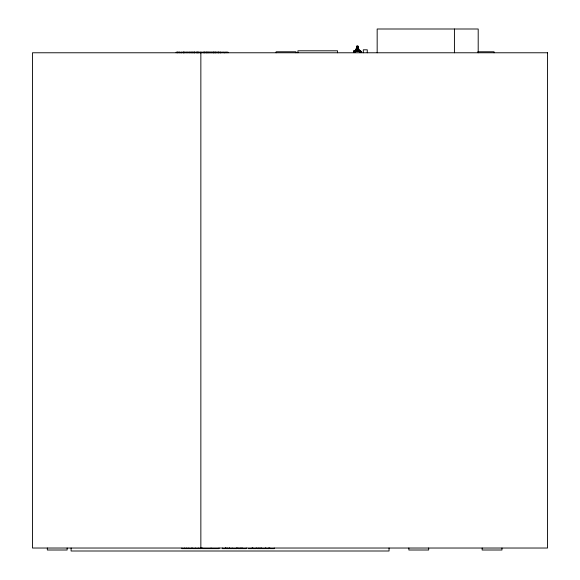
<?xml version="1.0" encoding="UTF-8"?>
<svg xmlns="http://www.w3.org/2000/svg" width="580" height="580" viewBox="0 0 580 580"><rect width="100%" height="100%" fill="white"/><g stroke="black" fill="none" stroke-linecap="round" stroke-linejoin="round"><path stroke-width="0.87" d="M358.288 46.828L357.809 46.038L358.302 46.828L357.389 49.532L354.866 52.577L353.938 52.577L353.474 51.779L353.952 50.989L357.389 49.532L360.753 51.098L361.151 51.779L360.724 52.468M360.724 51.098L361.137 51.779L357.389 49.532L353.952 50.989L353.503 51.779L357.389 49.532L358.302 46.828L357.809 47.625L358.889 49.358M353.923 50.989L354.866 50.989L356.91 47.625L357.389 49.532L360.753 52.468L359.933 52.468L357.389 49.532L356.468 46.828L356.925 46.038L357.838 46.038L357.389 49.532L354.844 52.577M355.33 51.779L354.858 52.577L353.952 50.996M360.267 52.468L360.688 51.779L360.274 51.098M354.851 50.989L356.925 47.625M357.838 47.625L357.352 47.625L355.525 50.634L357.389 49.532L359.317 50.706M360.753 51.098L359.933 51.098L359.535 51.779L359.962 52.468M355.069 51.388L359.76 51.388M477.84 51.779L494.044 51.779L494.044 52.773M211.221 548.622L219.03 548.622L219.03 548.027M232.689 548.622L236.901 548.622L236.901 548.027M248.327 548.622L252.227 548.622L252.227 548.027M359.564 51.779L357.389 49.532L356.925 46.038M359.281 50.634L357.352 47.625L357.352 51.388M357.824 47.625L359.622 50.547M356.439 46.828L356.932 47.625M353.466 51.779L353.923 52.577M501.968 548.027L501.968 550.007L482.161 550.007L482.161 548.027M478.196 52.773L478.196 29L377.167 29L377.167 52.773M454.423 29L454.423 52.773M428.671 548.027L428.671 550.007L408.864 550.007L408.864 548.027M389.049 548.027L389.049 551L71.094 551L71.094 548.027M367.263 52.773L367.263 49.8L363.298 49.8L363.298 52.773M337.546 52.773L337.546 50.794L297.924 50.794L297.924 52.773M295.945 52.773L295.945 51.779L276.131 51.779L276.131 52.773M274.209 548.027L274.209 548.622L269.852 548.622L269.852 548.027M269.055 548.027L269.055 548.622L265.865 548.622L265.865 548.027M268.895 548.027L268.895 548.622M265.379 548.027L265.379 548.622L261.413 548.622L261.413 548.027M260.949 548.027L260.949 548.622L256.911 548.622L256.911 548.027M259.862 548.027L259.862 548.622M258.361 548.027L258.361 548.622M256.113 548.027L256.113 548.622L252.923 548.622L252.923 548.027M252.126 548.027L252.112 548.622M246.217 548.027L246.217 548.622L242.251 548.622L242.251 548.027M241.766 548.027L241.766 548.622L237.793 548.622L237.793 548.027M240.584 548.027L240.584 548.622M238.975 548.027L238.975 548.622M236.77 548.027L236.77 548.622M232.181 548.027L232.181 548.622L229.644 548.622L229.644 548.027M229.267 548.027L229.267 548.622L226.127 548.622L226.127 548.027M228.02 52.773L228.02 52.178L224.866 52.178L224.866 52.773M227.309 548.027L227.309 548.622M226.845 52.178L226.845 52.773M225.518 548.027L225.518 548.622L222.365 548.622L222.365 548.027M225.359 548.027L225.359 548.622M225.025 52.178L225.025 52.773M224.257 52.773L224.257 52.178L221.111 52.178L221.111 52.773M223.075 52.178L223.075 52.773M220.741 52.773L220.741 52.178L181.33 52.178L181.33 52.773M220.552 52.178L220.552 52.773M220.067 52.178L220.067 52.773M218.877 52.178L218.877 52.773M218.326 52.178L218.326 52.773M218.203 52.178L218.203 52.773M217.826 52.178L217.826 52.773M216.608 52.178L216.608 52.773M215.738 52.178L215.738 52.773M215.542 52.178L215.542 52.773M214.999 52.178L214.999 52.773M214.629 52.178L214.629 52.773M213.657 52.178L213.614 52.773M213.483 52.178L213.483 52.773M213.28 52.178L213.28 52.773M212.592 52.178L212.592 52.773M211.41 52.178L211.41 52.773M211.076 548.027L211.076 548.622L202.369 548.622L202.369 548.027M210.931 52.178L210.931 52.773M209.996 52.178L209.996 52.773M209.8 52.178L209.8 52.773M208.619 52.178L208.619 52.773M208.133 52.178L208.133 52.773M207.625 52.178L207.625 52.773M207.038 52.178L207.038 52.773M206.741 52.178L206.741 52.773M206.516 52.178L206.516 52.773M205.559 52.178L205.559 52.773M204.595 52.178L204.595 52.773M204.232 52.178L204.167 52.773M204.073 52.178L204.073 52.773M203.486 52.178L203.486 52.773M201.427 548.027L201.427 548.622L192.487 548.622L192.487 548.027M201.05 52.178L201.05 52.773M200.854 52.773L200.854 548.027M200.114 52.178L200.114 52.773M198.273 52.178L198.258 52.773M198.251 548.027L198.251 548.622M198.157 52.178L198.157 52.773M197.765 52.178L197.765 52.773M197.461 52.178L197.461 52.773M196.917 52.178L196.917 52.773M196.279 52.178L196.279 52.773M195.67 548.027L195.67 548.622M194.575 52.178L194.575 52.773M194.43 52.178L194.43 52.773M194.271 52.178L194.271 52.773M193.474 52.178L193.474 52.773M192.393 52.178L192.393 52.773M192.024 52.178L192.024 52.773M191.552 548.027L191.552 548.622L181.931 548.622L181.931 548.027M191.407 52.178L191.407 52.773M190.515 52.178L190.573 52.773M189.435 52.178L189.435 52.773M188.971 52.178L188.971 52.773M188.826 548.027L188.826 548.622M187.579 52.178L187.579 52.773M186.745 548.027L186.745 548.622M186.398 52.178L186.398 52.773M185.006 52.178L185.006 52.773M184.657 548.027L184.657 548.622M184.52 52.178L184.52 52.773M183.672 52.178L183.693 52.773M183.454 52.178L183.454 52.773M183.338 52.178L183.338 52.773M181.489 52.178L181.489 52.773M180.532 52.773L180.532 52.178L176.175 52.178L176.175 52.773M179.358 52.178L179.358 52.773M178.93 52.178L178.93 52.773M177.763 52.178L177.763 52.773M177.618 52.178L177.618 52.773M67.135 548.027L67.135 550.007L47.328 550.007L47.328 548.027M357.389 49.532L353.952 52.577L357.389 49.532M547.534 52.773L32.465 52.773L32.465 548.027L547.534 548.027L547.534 52.773"/></g></svg>
